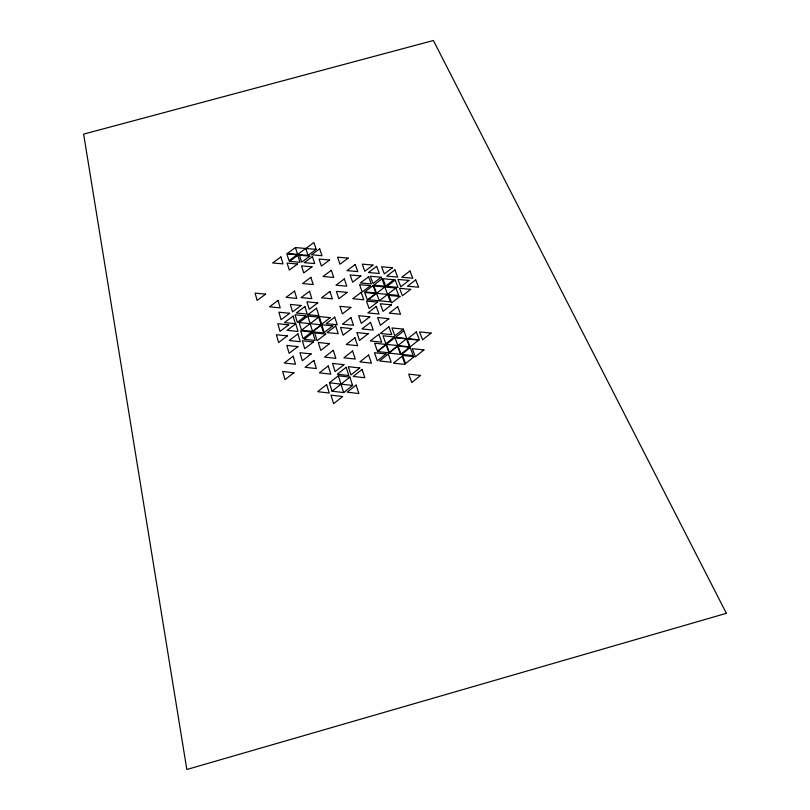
<?xml version="1.0" encoding="UTF-8"?>
<svg xmlns="http://www.w3.org/2000/svg" width="810" height="810" viewBox="0 0 810 810"><rect width="100%" height="100%" fill="white"/><g stroke="black" fill="none" stroke-linecap="round" stroke-linejoin="round"><path stroke-width="1.21" d="M343.683 392.577L352.613 385.479L349.88 377.116L338.337 375.8L329.437 382.796L332.049 391.2L343.683 392.577L338.337 375.8M406.438 338.813L389.296 352.411L386.39 344.371L394.946 337.618L406.438 338.813L409.455 346.812L386.39 344.371M332.049 391.2L349.88 377.116M395.887 288.006L379.313 300.783L373.856 285.97L395.887 288.006L398.743 295.427L376.569 293.331M312.528 331.371L321.145 324.8L318.725 317.156L307.78 316.052L299.184 322.542L301.502 330.217L312.528 331.371L307.78 316.052M301.502 330.217L318.725 317.156M308.013 255.352L316.194 249.358L313.916 242.534L297.594 254.451L295.427 247.597L287.226 253.55L308.013 255.352L305.785 248.478M295.427 247.597L316.194 249.358M299.184 322.542L321.145 324.8M329.437 382.796L352.613 385.479M394.946 337.618L397.892 345.597M420.542 375.465L411.814 382.543L408.706 374.139L420.542 375.465M414.173 356.643L405.547 363.568L402.509 355.387L414.173 356.643M423.954 349.89L415.378 356.775L412.29 348.654L423.954 349.89M409.587 347.267L400.99 354.112L398.014 346.042L409.587 347.267M418.628 340.129L410.103 346.923L407.076 338.924L418.628 340.129M410.154 347.52L401.568 354.375L413.221 355.63L410.154 347.52M402.094 356.238L393.437 363.153L405.121 364.439L402.094 356.238M431.082 333.082L422.617 339.835L419.529 331.897L431.082 333.082M356.096 385.074L347.186 392.172L358.891 393.549L356.096 385.074M342.64 396.515L333.619 403.694L330.976 395.138L342.64 396.515M362.06 369.451L353.251 376.427L364.854 377.743L362.06 369.451M385.995 353.94L377.318 360.815L374.473 352.694L385.995 353.94M397.589 346.295L388.982 353.119L400.565 354.365L397.589 346.295M388.294 354.102L379.617 360.976L391.23 362.252L388.294 354.102M416.31 331.928L407.825 338.651L419.388 339.856L416.31 331.928M394.409 336.97L385.854 343.713L382.988 335.785L394.409 336.97M386.087 344.422L377.47 351.226L374.635 343.217L386.087 344.422M386.147 344.746L377.531 351.55L389.053 352.785L386.147 344.746M403.876 330.794L395.381 337.507L406.873 338.701L403.876 330.794M359.792 367.953L350.983 374.908L348.28 366.667L359.792 367.953M326.653 384.618L317.682 391.675L329.245 393.042L326.653 384.618M368.611 355.013L359.893 361.878L371.425 363.153L368.611 355.013M403.37 329.113L394.875 335.806L391.969 327.949L403.37 329.113M343.926 364.682L335.107 371.598L332.505 363.417L343.926 364.682M346.143 367.294L337.314 374.23L348.837 375.536L346.143 367.294M352.583 350.993L343.865 357.807L355.286 359.063L352.583 350.993M378.857 334.257L370.291 340.969L381.692 342.174L378.857 334.257M388.861 326.784L380.356 333.447L391.746 334.631L388.861 326.784M397.669 306.656L389.296 313.166L400.565 314.28L397.669 306.656M368.145 333.74L359.559 340.433L356.866 332.566L368.145 333.74M328.232 365.958L319.373 372.863L330.804 374.169L328.232 365.958M388.871 318.674L380.406 325.276L377.612 317.56L388.871 318.674M410.66 289.352L402.408 295.751L399.533 288.33L410.66 289.352M391.433 304.854L383.059 311.344L380.275 303.77L391.433 304.854M333.274 350.325L324.526 357.119L335.856 358.364L333.274 350.325M370.494 322.329L361.979 328.931L373.258 330.085L370.494 322.329M354.922 337.78L346.285 344.493L357.605 345.698L354.922 337.78M351.692 328.607L343.106 335.239L340.524 327.453L351.692 328.607M415.692 279.885L407.501 286.214L418.649 287.236L415.692 279.885M369.765 316.801L361.29 323.362L358.607 315.687L369.765 316.801M313.905 360.44L305.056 367.284L316.376 368.56L313.905 360.44M399.948 296.45L391.645 302.879L388.82 295.397L399.948 296.45M377.511 302.1L369.137 308.549L366.434 301.036L377.511 302.1M311.141 353.929L302.322 360.723L299.953 352.694L311.141 353.929M408.979 280.412L400.778 286.74L397.933 279.42L408.979 280.412M376.255 306.423L367.841 312.913L379.019 314.017L376.255 306.423M329.467 343.663L320.75 350.396L318.279 342.468L329.467 343.663M293.919 372.762L284.948 379.677L282.67 371.456L293.919 372.762M325.752 334.084L317.085 340.737L314.655 332.92L325.752 334.084M409.911 270.996L401.77 277.243L412.817 278.235L409.911 270.996M350.933 317.621L342.407 324.172L353.565 325.316L350.933 317.621M293.169 356.208L284.3 363.001L295.508 364.257L293.169 356.208M332.778 325.893L324.172 332.495L321.712 324.759L332.778 325.893M375.698 293.574L367.365 299.963L364.702 292.531L375.698 293.574M393.903 279.723L385.692 286.021L382.938 278.721L393.903 279.723M384.841 286.983L368.236 299.72L390.44 301.846L384.841 286.983M313.45 341.972L304.712 348.675L302.343 340.777L313.45 341.972M395.199 280.068L386.977 286.375L398.024 287.398L395.199 280.068M335.674 325.964L327.078 332.556L338.226 333.72L335.674 325.964M370.504 285.677L362.202 291.995L359.579 284.664L370.504 285.677M330.237 317.662L321.681 324.192L319.241 316.558L330.237 317.662M311.688 332.009L303.001 338.631L300.662 330.855L311.688 332.009M321.155 325.225L312.528 331.806L323.615 332.961L321.155 325.225M373.086 285.596L364.794 291.924L375.789 292.957L373.086 285.596M381.996 278.873L373.764 285.16L384.74 286.173L381.996 278.873M394.905 269.892L386.745 276.119L397.71 277.111L394.905 269.892M312.771 332.657L304.084 339.279L315.191 340.463L312.771 332.657M334.722 317.135L326.167 323.656L337.254 324.79L334.722 317.135M297.908 346.609L289.109 353.332L286.831 345.404L297.908 346.609M350.892 307.385L342.427 313.855L339.886 306.312L350.892 307.385M297.928 333.902L289.21 340.524L300.257 341.709L297.928 333.902M392.485 267.735L384.335 273.942L381.611 266.784L392.485 267.735M361.149 292.369L352.785 298.728L363.791 299.791L361.149 292.369M381.237 277.253L373.005 283.53L370.332 276.271L381.237 277.253M287.348 335.897L278.589 342.519L276.392 334.733L287.348 335.897M347.217 292.39L338.833 298.738L336.342 291.357L347.217 292.39M368.621 276.706L360.369 282.963L371.284 283.966L368.621 276.706M372.985 265.083L364.814 271.249L362.222 264.131L372.985 265.083M305.907 315.88L297.31 322.37L295.032 314.786L305.907 315.88M295.751 323.808L287.084 330.348L298.039 331.492L295.751 323.808M316.507 308.225L307.972 314.665L318.907 315.768L316.507 308.225M360.885 275.926L352.633 282.163L350.092 274.954L360.885 275.926M376.64 266.328L368.469 272.514L379.333 273.486L376.64 266.328M344.321 278.944L336.018 285.191L346.842 286.193L344.321 278.944M329.933 291.468L321.529 297.796L332.394 298.839L329.933 291.468M288.694 324.84L280.017 331.381L277.83 323.716L288.694 324.84M317.733 302.889L309.238 309.288L306.909 301.826L317.733 302.889M289.666 313.278L281.06 319.727L278.883 312.194L289.666 313.278M355.215 264.485L347.014 270.631L357.767 271.593L355.215 264.485M301.077 305.492L292.531 311.891L290.294 304.428L301.077 305.492M304.884 306.575L296.349 312.994L307.213 314.088L304.884 306.575M293.109 316.102L284.492 322.572L295.377 323.696L293.109 316.102M309.521 291.286L301.077 297.594L311.85 298.637L309.521 291.286M331.33 270.307L323.058 276.473L333.76 277.455L331.33 270.307M348.168 258.106L339.998 264.192L337.557 257.185L348.168 258.106M278.073 300.469L269.527 306.808L280.23 307.871L278.073 300.469M310.868 277.354L302.515 283.551L313.186 284.553L310.868 277.354M294.546 291.084L286.082 297.371L296.784 298.404L294.546 291.084M329.599 260L321.388 266.085L319.059 259.078L329.599 260M312.032 266.814L303.74 272.93L301.502 265.872L312.032 266.814M319.667 248.802L311.506 254.796L321.985 255.697L319.667 248.802M309.896 256.142L301.674 262.177L299.467 255.241L309.896 256.142M312.447 256.598L304.226 262.642L314.736 263.574L312.447 256.598M265.639 294.151L257.114 300.429L255.109 293.129L265.639 294.151M297.553 264.009L289.261 270.094L287.115 263.088L297.553 264.009M297.229 254.755L288.998 260.769L286.861 253.854L297.229 254.755M297.796 255.322L289.555 261.336L299.994 262.258L297.796 255.322M280.898 256.942L272.626 262.956L283.004 263.878L280.898 256.942M726.367 613.322L186.827 769.5L83.632 134.126L433.39 40.5L726.367 613.322"/></g></svg>
